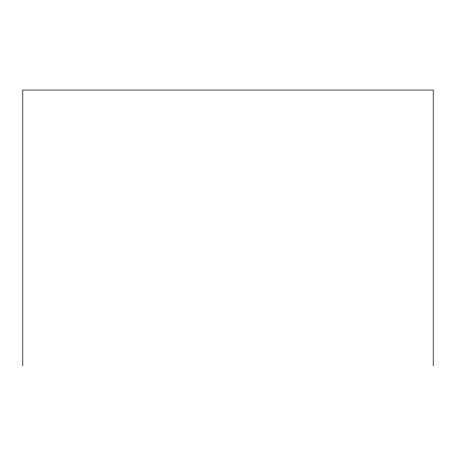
<?xml version="1.0" encoding="UTF-8"?>
<svg xmlns="http://www.w3.org/2000/svg" width="456" height="456" viewBox="0 0 456 456"><rect width="100%" height="100%" fill="white"/><g stroke="black" fill="none" stroke-linecap="round" stroke-linejoin="round"><path stroke-width="0.68" d="M433.2 365.934L433.2 90.066L22.8 90.066L22.8 365.934"/></g></svg>
